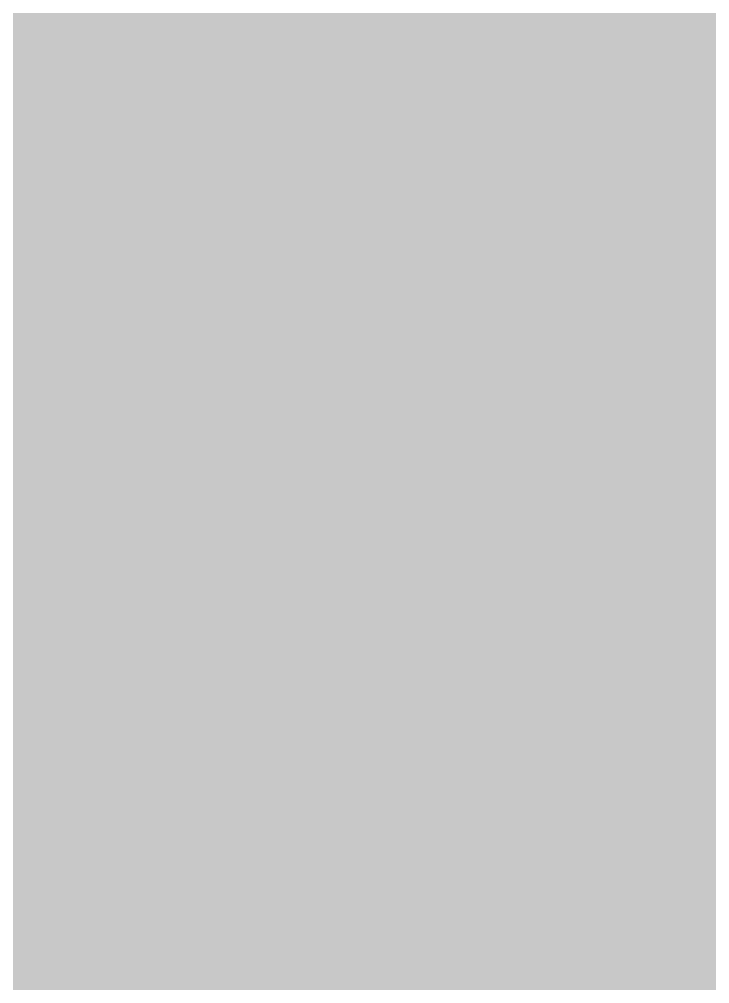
# Model space of a CAD drawing. Header units: millimetres. Extents: x -11 to 223, y -88 to 3.
# Drawn here: x 42.4662 to 42.5024, y -58.0297 to -57.9791 of the extents above; entities that cross this region are included whole.
import ezdxf

# ---------------------------------------------------------------- set-up
doc = ezdxf.new("R2010")
doc.units = ezdxf.units.MM
doc.header["$MEASUREMENT"] = 0
doc.layers.add('Bottom-Layer', color=7, linetype='Continuous', true_color=0x0000ff)
doc.layers.add('Top-Layer', color=7, linetype='Continuous', true_color=0xff0000)

msp = doc.modelspace()

# ---------------------------------------------------------------- hatches: boundary and pattern name
at = {"layer": 'Bottom-Layer'}
msp.add_hatch(color=256, dxfattribs=at).paths.add_polyline_path([(-10.335281, 1.978664), (-0.38039, 1.978664), (-0.84578, 1.726733), (-1.195487, 1.329541), (-1.386452, 0.835994), (-1.395162, 0.306862), (-1.220545, -0.192703), (-0.884101, -0.60119), (-0.427256, -0.868302), (0.093739, -0.961151), (1.793739, -0.961151), (2.314734, -0.868302), (2.771579, -0.60119), (3.108023, -0.192703), (3.28264, 0.306862), (3.27393, 0.835994), (3.082964, 1.329541), (2.733257, 1.726733), (2.267868, 1.978664), (222.628905, 1.978664), (222.628905, -87.475235), (-10.335281, -87.475235)])
at = {"layer": 'Top-Layer'}
msp.add_hatch(color=256, dxfattribs=at).paths.add_polyline_path([(-10.335281, 1.978664), (-0.38039, 1.978664), (-0.84578, 1.726733), (-1.195487, 1.329541), (-1.386452, 0.835994), (-1.395162, 0.306862), (-1.220545, -0.192703), (-0.884101, -0.60119), (-0.427256, -0.868302), (0.093739, -0.961151), (1.793739, -0.961151), (2.314734, -0.868302), (2.771579, -0.60119), (3.108023, -0.192703), (3.28264, 0.306862), (3.27393, 0.835994), (3.082964, 1.329541), (2.733257, 1.726733), (2.267868, 1.978664), (222.628905, 1.978664), (222.628905, -87.475235), (-10.335281, -87.475235)])

# ---------------------------------------------------------------- linework, layer by layer
at = {"layer": 'Bottom-Layer', "const_width": 0.0508}
msp.add_lwpolyline([(42.511946, -43.362528), (42.511946, -60.103578), (42.105574, -60.376658), (41.834208, -60.784177), (41.738945, -61.264422), (41.834208, -61.744668), (42.105574, -62.152187), (42.511946, -62.425266), (42.511946, -79.166316)], dxfattribs=at)
at = {"layer": 'Top-Layer', "const_width": 0.0508}
msp.add_lwpolyline([(53.858559, -59.85268), (48.907944, -54.902064), (48.750553, -54.796899), (48.564897, -54.75997), (45.982728, -54.75997), (45.797073, -54.796899), (45.639681, -54.902064), (43.522073, -57.019672), (42.975019, -57.019672), (42.795949, -57.067654), (42.66486, -57.198743), (42.616878, -57.377813), (42.616878, -57.924867), (42.248074, -58.293671), (42.35378, -57.609286), (42.291784, -56.919567), (42.065727, -56.265003), (41.688879, -55.684019), (41.183363, -55.210723), (40.578854, -54.872898), (39.910841, -54.690377), (39.218537, -54.673874), (38.542586, -54.824359), (37.922667, -55.132996)], dxfattribs=at)

doc.saveas('drawing.dxf')
